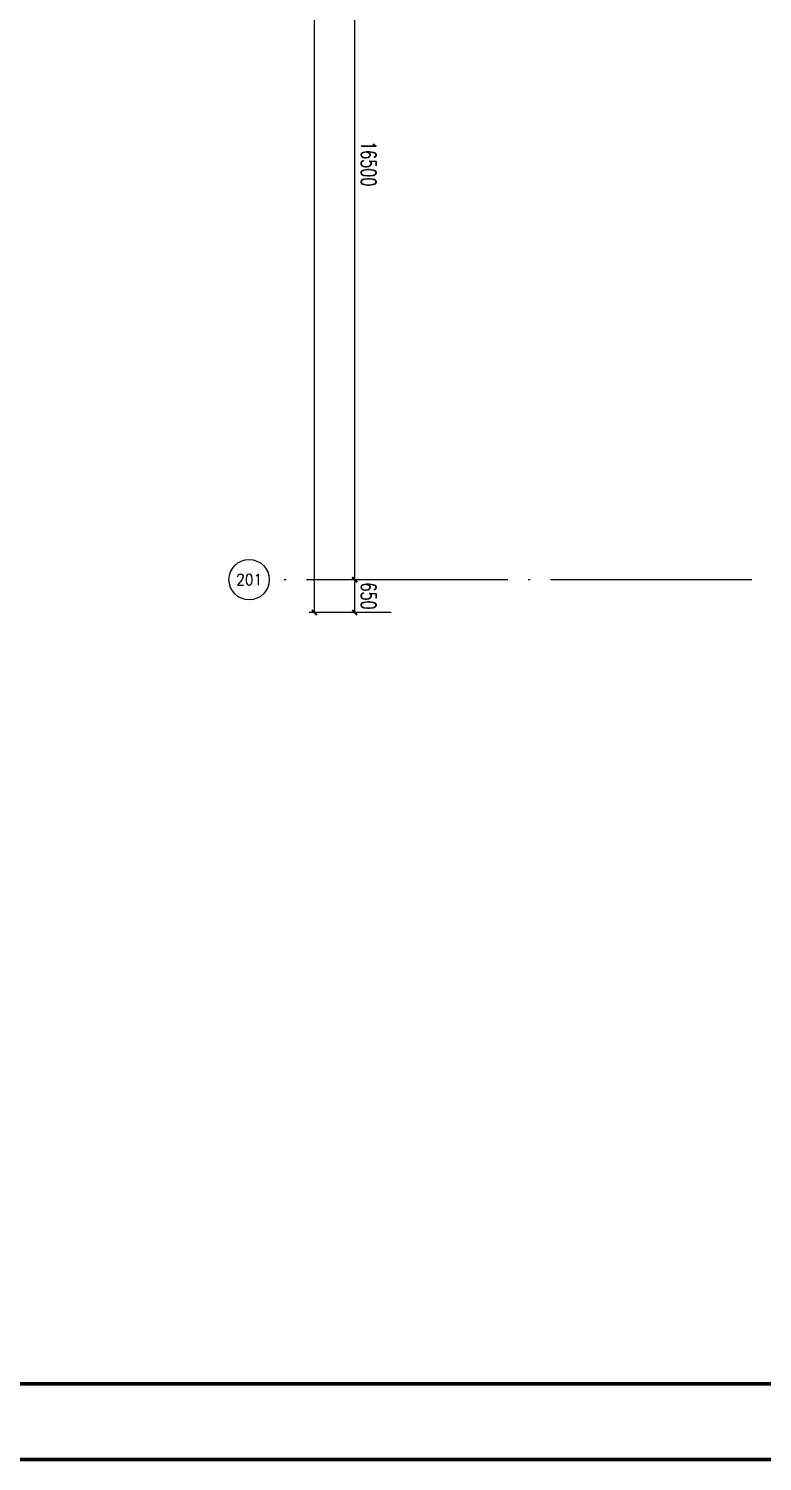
# Model space of a CAD drawing. Extents: x -1396510 to 1250330, y -1892470 to 1623980.
# Drawn here: x -300949 to -286394, y -816618 to -788201 of the extents above; entities that cross this region are included whole.
import ezdxf
from ezdxf.enums import TextEntityAlignment as Align

# ---------------------------------------------------------------- set-up
doc = ezdxf.new("R2010")
doc.units = 0
doc.header["$LTSCALE"] = 1000
doc.header["$MEASUREMENT"] = 0
doc.linetypes.add('DOTE', pattern=[2.42, 2, -0.2, 0.02, -0.2])
doc.layers.get('Defpoints').update_dxf_attribs({"color": 210})
for name, color, linetype in [('0-cxFrame', 155, 'Continuous'), ('A-AXIS-D', 1, 'Continuous'), ('A-AXIS-DOTE', 14, 'DOTE')]:
    doc.layers.add(name, color=color, linetype=linetype)
doc.layers.add('0-cxText', color=131, linetype='Continuous', lineweight=25)
doc.layers.add('A-云线2', color=3, linetype='Continuous', plot=False)
doc.styles.add('_TCH_AXIS', font='COMPLEX', dxfattribs={"bigfont": 'GBCBIG'})
doc.styles.add('_TCH_DIM_T3', font='SIMPLEX', dxfattribs={"width": 0.705882, "bigfont": 'GBCBIG'})
doc.styles.add('cx_tuming', font='simhei.ttf')
doc.styles.add('cx_tuqian1', font='')
doc.styles.add('黑体', font='simhei.ttf', dxfattribs={"height": 12})
doc.styles.get('cx_tuqian1').set_extended_font_data('SimSun')
doc.dimstyles.new('_TCH_ARCH&&100', dxfattribs={"dimtxt": 297.5, "dimasz": 100, "dimexe": 100, "dimexo": 100, "dimgap": 126.25, "dimtad": 1, "dimdec": 0, "dimzin": 0, "dimdsep": 46, "dimtxsty": '_TCH_DIM_T3', "dimblk": 'ARCHTICK', "dimcen": 0.09, "dimclrt": 7, "dimazin": 2, "dimtfac": 1, "dimtdec": 0, "dimtix": 1, "dimtmove": 2, "dimatfit": 3, "dimfxl": 0, "dimtolj": 1, "dimtzin": 0, "dimarcsym": 0})

# ---------------------------------------------------------------- blocks, each defined once
blk = doc.blocks.new('_ArchTick')
at = {"color": 0, "linetype": 'ByBlock', "const_width": 0.4}
blk.add_lwpolyline([(-0.5, -0.5), (0.5, 0.5)], dxfattribs=at)
blk = doc.blocks.new('*D544')
at = {"layer": 'A-AXIS-D', "color": 0, "lineweight": -2, "transparency": 16777216}
for p, q in [((-8606, -82500), (-9428, -82500)), ((-9328, -82500), (-9328, -83150)), ((-8606, -83150), (-9428, -83150))]:
    blk.add_line(p, q, dxfattribs=at)
at = {"layer": 'Defpoints', "color": 0, "transparency": 16777216}
for p in [(-8506, -82500), (-9328, -83150), (-8506, -83150)]:
    blk.add_point(p, dxfattribs=at)
at = {"layer": 'A-AXIS-D', "color": 0, "lineweight": -2, "transparency": 16777216, "xscale": 100, "yscale": 100, "zscale": 100}
for p, rotation in [((-9328, -82500), 90), ((-9328, -83150), 270)]:
    blk.add_blockref('_ArchTick', p, dxfattribs=dict(at, rotation=rotation))
at = {"layer": 'A-AXIS-D', "color": 7, "transparency": 16777216, "insert": (-9053, -82825), "char_height": 297.5, "attachment_point": 5, "rotation": 270, "style": '_TCH_DIM_T3'}
blk.add_mtext('\\A1;650', dxfattribs=at)
blk = doc.blocks.new('*D545')
at = {"layer": 'A-AXIS-D', "color": 0, "lineweight": -2, "transparency": 16777216}
for p, q in [((-8606, -66000), (-9428, -66000)), ((-9328, -66000), (-9328, -82500)), ((-8606, -82500), (-9428, -82500))]:
    blk.add_line(p, q, dxfattribs=at)
at = {"layer": 'Defpoints', "color": 0, "transparency": 16777216}
for p in [(-8506, -66000), (-9328, -82500), (-8506, -82500)]:
    blk.add_point(p, dxfattribs=at)
at = {"layer": 'A-AXIS-D', "color": 0, "lineweight": -2, "transparency": 16777216, "xscale": 100, "yscale": 100, "zscale": 100}
for p, rotation in [((-9328, -66000), 90), ((-9328, -82500), 270)]:
    blk.add_blockref('_ArchTick', p, dxfattribs=dict(at, rotation=rotation))
at = {"layer": 'A-AXIS-D', "color": 7, "transparency": 16777216, "insert": (-9053, -74250), "char_height": 297.5, "attachment_point": 5, "rotation": 270, "style": '_TCH_DIM_T3'}
blk.add_mtext('\\A1;16500', dxfattribs=at)
blk = doc.blocks.new('*D5787')
at = {"layer": 'A-AXIS-D', "color": 0, "lineweight": -2, "transparency": 16777216}
for p, q in [((-8706, 650), (-10228, 650)), ((-10128, 650), (-10128, -83150)), ((-8706, -83150), (-10228, -83150))]:
    blk.add_line(p, q, dxfattribs=at)
at = {"layer": 'Defpoints', "color": 0, "transparency": 16777216}
for p in [(-8606, 650), (-10128, -83150), (-8606, -83150)]:
    blk.add_point(p, dxfattribs=at)
at = {"layer": 'A-AXIS-D', "color": 0, "lineweight": -2, "transparency": 16777216, "xscale": 100, "yscale": 100, "zscale": 100}
for p, rotation in [((-10128, 650), 90), ((-10128, -83150), 270)]:
    blk.add_blockref('_ArchTick', p, dxfattribs=dict(at, rotation=rotation))
at = {"layer": 'A-AXIS-D', "color": 7, "transparency": 16777216, "insert": (-9853, -41250), "char_height": 297.5, "attachment_point": 5, "rotation": 270, "style": '_TCH_DIM_T3'}
blk.add_mtext('\\A1;83800', dxfattribs=at)
blk = doc.blocks.new('TK22.A0+1 L(Dragon)')
at = {"layer": '0-cxFrame', "color": 7, "const_width": 0.5}
blk.add_lwpolyline([(0, 0), (-1485, 0), (-1485, 841), (0, 841)], close=True, dxfattribs=at)
at = {"layer": '0-cxFrame', "const_width": 0.5}
blk.add_lwpolyline([(-80, 10), (-1465, 10), (-1465, 831), (-80, 831)], close=True, dxfattribs=at)
at = {"style": '黑体', "flags": 4}
blk.add_attdef('图幅', text='', height=3.3, dxfattribs=at).set_placement((-40, 3), align=Align.RIGHT)
at = {"layer": '0-cxText', "flags": 4}
for tag, height, style, p in [('建设单位', 3.5, 'cx_tuming', (-45, 240)), ('项目名称', 3.5, 'cx_tuming', (-45, 210)), ('子项名称', 3.5, 'cx_tuming', (-45, 180)), ('工程编号', 3.3, 'cx_tuqian1', (-35, 165)), ('图名1', 3.5, 'cx_tuming', (-45, 87)), ('图名2', 3.5, 'cx_tuming', (-45, 79)), ('图名3', 3.5, 'cx_tuming', (-45, 71)), ('出图日期', 3.3, 'cx_tuqian1', (-39, 60)), ('专业', 3.3, 'cx_tuqian1', (-55, 52)), ('图号', 3.3, 'cx_tuqian1', (-55, 44)), ('版次', 3.3, 'cx_tuqian1', (-20, 44))]:
    blk.add_attdef(tag, text='', height=height, dxfattribs=dict(at, style=style)).set_placement(p, align=Align.MIDDLE)
at = {"layer": 'Defpoints', "color": 6, "flags": 4}
for tag, height, style, p in [('tufu', 3.3, '黑体', (-12, 12)), ('dwfname', 4, 'cx_tuqian1', (-80, 3))]:
    blk.add_attdef(tag, text='', height=height, dxfattribs=dict(at, style=style)).set_placement(p, align=Align.RIGHT)
blk = doc.blocks.new('世赫2#厂房一层0821')
at = {"layer": 'A-AXIS-D'}
blk.add_circle((-11421.2, -82498.9), 400, dxfattribs=at)
at = {"layer": 'A-AXIS-DOTE', "color": 8, "ltscale": 2}
blk.add_line((163114.2, -82500), (-11095.8, -82500), dxfattribs=at)
at = {"layer": 'A-AXIS-D', "color": 7, "style": '_TCH_AXIS'}
blk.add_text('201', height=220.59, dxfattribs=at).set_placement((-11678.6, -82609.2), (-11163.8, -82609.2), align=Align.FIT)
at = {"layer": 'A-AXIS-D'}
dim = blk.add_linear_dim(base=(-10128.4, -83150), p1=(-8606.2, 650), p2=(-8606.2, -83150), angle=270, dimstyle='_TCH_ARCH&&100', dxfattribs=at)
dim.commit()
dim.dimension.update_dxf_attribs({"geometry": '*D5787', "text_midpoint": (-9853.4, -41250), "dimtype": 161, "text_rotation": 270})
for base, p1, p2, picture, middle in [((-9328.4, -82500), (-8506.2, -66000), (-8506.2, -82500), '*D545', (-9053.4, -74250)), ((-9328.4, -83150), (-8506.2, -82500), (-8506.2, -83150), '*D544', (-9053.4, -82825))]:
    dim = blk.add_linear_dim(base=base, p1=p1, p2=p2, angle=270, dimstyle='_TCH_ARCH&&100', override={"dimgap": 0}, dxfattribs=at)
    dim.commit()
    dim.dimension.update_dxf_attribs({"geometry": picture, "text_midpoint": middle, "dimtype": 129, "text_rotation": 270})

msp = doc.modelspace()

# ---------------------------------------------------------------- block references
at = {"layer": '0-cxFrame', "xscale": 150, "yscale": 150, "zscale": 150}
msp.add_blockref('TK22.A0+1 L(Dragon)', (-96485, -816580), dxfattribs=at)
at = {"layer": 'A-云线2'}
msp.add_blockref('世赫2#厂房一层0821', (-285154.2, -716630), dxfattribs=at)

doc.saveas('drawing.dxf')
